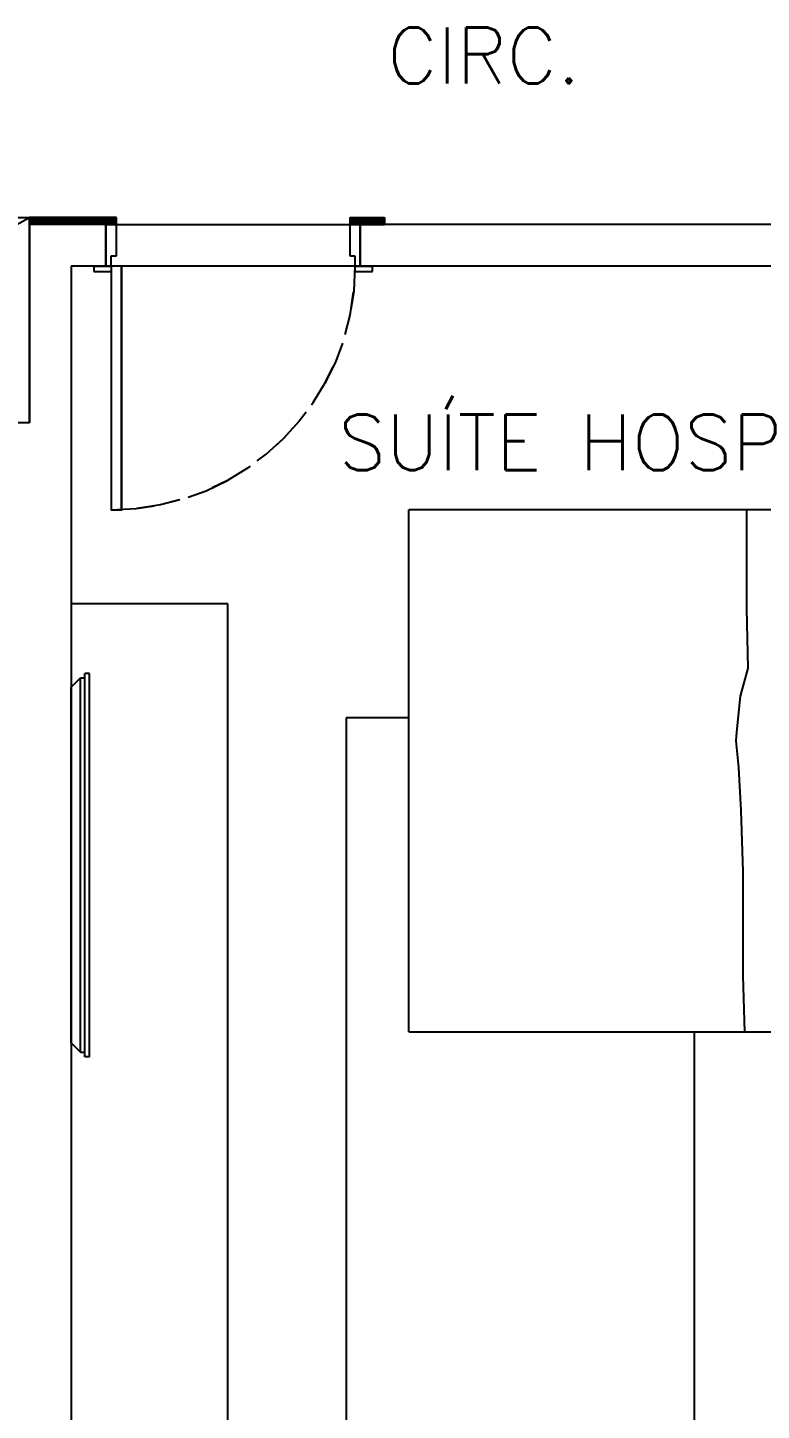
# Model space of a CAD drawing. Header units: millimetres. Extents: x 188.6 to 263.2, y 40.1 to 120.1.
# Drawn here: x 253.829 to 255.936, y 50.55 to 54.522 of the extents above; entities that cross this region are included whole.
import ezdxf

# ---------------------------------------------------------------- set-up
doc = ezdxf.new("R2010")
doc.units = ezdxf.units.MM
doc.linetypes.add('_XREF TL$0$XREF_305_306$0$XREF-TIPO$0$HIDDEN2', pattern=[0.1875, 0.125, -0.0625])
doc.linetypes.add('XREF_305_306$0$XREF-TIPO$0$HIDDEN2', pattern=[0.1875, 0.125, -0.0625])
for name, color, linetype in [('_XREF TL$0$XREF_305_306$0$XREF-TIPO$0$E-MC-ESQUADRIAS', 8, 'Continuous'), ('ARQ', 8, 'Continuous'), ('ARQ-BASE', 8, 'Continuous'), ('XREF_305_306$0$XREF-TIPO$0$E-MC-ESQUADRIAS', 2, 'Continuous')]:
    doc.layers.add(name, color=color, linetype=linetype)
doc.styles.add('60-75', font='romans.shx', dxfattribs={"height": 0.12})

# ---------------------------------------------------------------- blocks, each defined once
blk = doc.blocks.new('_XREF TL$0$XREF_305_306$0$XREF-TIPO$0$PORTA 70')
at = {"layer": '_XREF TL$0$XREF_305_306$0$XREF-TIPO$0$E-MC-ESQUADRIAS'}
for p, q in [((36.2665, 23.8835), (36.2815, 23.8835)), ((36.2665, 23.8335), (36.2665, 23.8835)), ((36.2815, 23.8335), (36.2815, 23.8835)), ((36.2815, 23.8485), (36.2815, 23.8335)), ((36.4015, 23.8485), (36.2815, 23.8485)), ((36.4015, 23.8685), (36.4165, 23.8685)), ((36.4015, 23.8685), (36.4015, 23.8185)), ((36.4015, 23.8185), (36.4015, 23.8485)), ((36.4165, 23.8685), (36.4165, 23.8185)), ((36.2815, 23.8335), (36.2665, 23.8335)), ((36.3115, 23.8335), (36.2815, 23.8335)), ((36.3115, 23.8185), (36.3115, 23.8335)), ((36.4015, 23.8185), (36.3115, 23.8185)), ((36.4165, 23.8185), (36.4015, 23.8185)), ((36.2665, 23.0835), (36.2665, 23.1335)), ((36.2815, 23.1335), (36.3115, 23.1335)), ((36.2815, 23.0835), (36.2815, 23.1335)), ((36.3115, 23.1485), (36.4015, 23.1485)), ((36.3115, 23.1335), (36.3115, 23.1485)), ((36.4015, 23.1485), (36.4165, 23.1485)), ((36.4015, 23.1185), (36.4015, 23.1485)), ((36.4015, 23.1485), (36.4015, 23.0985)), ((36.4165, 23.1485), (36.4165, 23.0985)), ((36.2815, 23.0835), (36.2665, 23.0835)), ((36.2815, 23.1185), (36.4015, 23.1185)), ((36.4165, 23.0985), (36.4015, 23.0985))]:
    blk.add_line(p, q, dxfattribs=at)
blk.add_lwpolyline([(36.2815, 23.1635), (36.2815, 23.1335), (35.5815, 23.1335), (35.5815, 23.1635)], close=True, dxfattribs=at)
at = {"layer": '_XREF TL$0$XREF_305_306$0$XREF-TIPO$0$E-MC-ESQUADRIAS', "color": 8, "linetype": '_XREF TL$0$XREF_305_306$0$XREF-TIPO$0$HIDDEN2'}
blk.add_arc((36.2815, 23.1335), 0.7, 90, 180, dxfattribs=at)
blk = doc.blocks.new('arq-3pav')
at = {"layer": 'ARQ'}
for p, q in [((46.7153, 13.72), (48.8253, 13.72)), ((47.7603, 13.13), (48.8253, 13.72)), ((49.0753, 13.72), (48.8253, 13.72)), ((48.8253, 13.72), (48.8253, 13.72)), ((48.8253, 13.72), (48.8253, 13.13)), ((49.0753, 13.715), (48.8253, 13.715)), ((48.8253, 13.715), (48.8253, 13.715)), ((49.0753, 13.71), (48.8253, 13.71)), ((48.8253, 13.71), (48.8253, 13.71)), ((49.0753, 13.705), (48.8253, 13.705)), ((48.8253, 13.705), (48.8253, 13.705)), ((49.7453, 13.72), (49.8453, 13.72)), ((49.7453, 13.715), (49.8453, 13.715)), ((49.7453, 13.71), (49.8453, 13.71)), ((49.7453, 13.705), (49.8453, 13.705)), ((48.8253, 13.13), (48.8253, 13.7)), ((49.0453, 13.7), (48.8253, 13.7)), ((49.0453, 13.7), (48.8253, 13.7)), ((49.0753, 13.7), (48.8253, 13.7)), ((48.8253, 13.7), (48.8253, 13.7)), ((49.0453, 13.58), (49.0453, 13.7)), ((49.0453, 13.58), (49.0453, 13.7)), ((49.0453, 13.58), (49.0453, 13.7)), ((49.0753, 13.61), (49.0753, 13.7)), ((49.7453, 13.7), (49.7453, 13.61)), ((49.7453, 13.7), (49.8453, 13.7)), ((51.8953, 13.7), (49.7753, 13.7)), ((49.7753, 13.58), (49.7753, 13.7)), ((49.7753, 13.58), (49.7753, 13.7)), ((49.7753, 13.7), (49.7753, 13.58)), ((49.0603, 13.61), (49.0753, 13.61)), ((49.0603, 13.58), (49.0603, 13.61)), ((49.7453, 13.61), (49.7603, 13.61)), ((49.7603, 13.61), (49.7603, 13.58)), ((48.9453, 13.58), (48.9453, 11.76)), ((49.0453, 13.58), (48.9453, 13.58)), ((49.0103, 13.58), (49.0603, 13.58)), ((49.0103, 13.58), (49.0103, 13.565)), ((49.0103, 13.565), (49.0603, 13.565)), ((49.0903, 13.58), (49.0603, 13.58)), ((49.0603, 13.58), (49.0603, 12.88)), ((49.0903, 12.88), (49.0903, 13.58)), ((49.7603, 13.58), (49.8103, 13.58)), ((49.7603, 13.58), (49.7603, 13.565)), ((49.7753, 13.58), (49.7603, 13.58)), ((49.7603, 13.565), (49.8103, 13.565)), ((51.8953, 13.58), (49.7753, 13.58)), ((49.8103, 13.565), (49.8103, 13.58)), ((48.8253, 13.13), (46.6953, 13.13)), ((48.8253, 13.13), (46.7153, 13.13)), ((49.0603, 12.88), (49.0903, 12.88)), ((49.9153, 11.38), (49.9153, 12.88)), ((51.8153, 12.88), (49.9153, 12.88)), ((50.8854, 12.774), (50.8854, 12.88)), ((50.8854, 12.6792), (50.8854, 12.774)), ((50.8854, 12.5965), (50.8854, 12.6792)), ((49.3953, 12.6101), (48.9453, 12.6101)), ((48.9453, 12.6101), (48.9453, 9.9101)), ((49.3953, 9.9101), (49.3953, 12.6101)), ((50.8894, 12.425), (50.8854, 12.5965)), ((48.9453, 12.3706), (48.9717, 12.3969)), ((48.9717, 11.322), (48.9717, 12.3969)), ((48.9717, 12.3969), (48.9849, 12.3969)), ((48.9849, 11.3088), (48.9849, 12.4101)), ((48.998, 12.4101), (48.9849, 12.4101)), ((48.998, 11.3088), (48.998, 12.4101)), ((50.8672, 12.3443), (50.8894, 12.425)), ((48.9453, 11.3483), (48.9453, 12.3706)), ((50.8571, 12.2414), (50.8672, 12.3443)), ((49.9153, 12.2826), (49.735, 12.2826)), ((49.735, 12.2826), (49.735, 8.2826)), ((50.8553, 12.2162), (50.8571, 12.2414)), ((50.8632, 12.1393), (50.8553, 12.2162)), ((50.8692, 12.0162), (50.8632, 12.1393)), ((50.8753, 11.8407), (50.8692, 12.0162)), ((50.8753, 11.5414), (50.8753, 11.8407)), ((48.9453, 11.76), (48.9453, 8.0601)), ((50.8801, 11.38), (50.8753, 11.5414)), ((49.9153, 11.38), (51.8153, 11.38)), ((50.735, 8.2826), (50.735, 11.38)), ((48.9453, 11.3483), (48.9717, 11.322)), ((48.9717, 11.322), (48.9849, 11.322)), ((48.998, 11.3088), (48.9849, 11.3088))]:
    blk.add_line(p, q, dxfattribs=at)
at = {"layer": 'ARQ', "linetype": 'Continuous'}
for p, q in [((48.8253, 13.7), (48.8253, 13.72)), ((49.0753, 13.7), (49.0753, 13.72)), ((49.7453, 13.72), (49.7453, 13.7)), ((49.8453, 13.72), (49.8453, 13.7))]:
    blk.add_line(p, q, dxfattribs=at)
at = {"layer": 'ARQ'}
blk.add_lwpolyline([(49.0453, 13.7), (49.7753, 13.7), (49.7753, 13.58), (49.0453, 13.58)], close=True, dxfattribs=at)
at = {"layer": 'ARQ', "linetype": '_XREF TL$0$XREF_305_306$0$XREF-TIPO$0$HIDDEN2'}
blk.add_arc((49.0603, 13.58), 0.7, 270, 0, dxfattribs=at)
at = {"layer": 'ARQ', "xscale": -1, "rotation": 270}
blk.add_blockref('_XREF TL$0$XREF_305_306$0$XREF-TIPO$0$PORTA 70', (25.9268, -22.7015), dxfattribs=at)
blk = doc.blocks.new('XREF_305_306$0$XREF-TIPO$0$PORTA 70')
at = {"layer": 'ARQ-BASE'}
for p, q in [((36.2665, 23.8835), (36.2815, 23.8835)), ((36.2665, 23.8335), (36.2665, 23.8835)), ((36.2815, 23.8335), (36.2815, 23.8835)), ((36.2815, 23.8485), (36.2815, 23.8335)), ((36.4015, 23.8485), (36.2815, 23.8485)), ((36.4015, 23.8685), (36.4165, 23.8685)), ((36.4015, 23.8685), (36.4015, 23.8185)), ((36.4015, 23.8185), (36.4015, 23.8485)), ((36.4165, 23.8685), (36.4165, 23.8185)), ((36.2815, 23.8335), (36.2665, 23.8335)), ((36.3115, 23.8335), (36.2815, 23.8335)), ((36.3115, 23.8185), (36.3115, 23.8335)), ((36.4015, 23.8185), (36.3115, 23.8185)), ((36.4165, 23.8185), (36.4015, 23.8185)), ((36.2665, 23.0835), (36.2665, 23.1335)), ((36.2815, 23.1335), (36.3115, 23.1335)), ((36.2815, 23.0835), (36.2815, 23.1335)), ((36.3115, 23.1485), (36.4015, 23.1485)), ((36.3115, 23.1335), (36.3115, 23.1485)), ((36.4015, 23.1485), (36.4165, 23.1485)), ((36.4015, 23.1185), (36.4015, 23.1485)), ((36.4015, 23.1485), (36.4015, 23.0985)), ((36.4165, 23.1485), (36.4165, 23.0985)), ((36.2815, 23.0835), (36.2665, 23.0835)), ((36.2815, 23.1185), (36.4015, 23.1185)), ((36.4165, 23.0985), (36.4015, 23.0985))]:
    blk.add_line(p, q, dxfattribs=at)
blk.add_lwpolyline([(36.2815, 23.1635), (36.2815, 23.1335), (35.5815, 23.1335), (35.5815, 23.1635)], close=True, dxfattribs=at)
at = {"layer": 'ARQ-BASE', "linetype": 'XREF_305_306$0$XREF-TIPO$0$HIDDEN2'}
blk.add_arc((36.2815, 23.1335), 0.7, 90, 180, dxfattribs=at)

msp = doc.modelspace()

# ---------------------------------------------------------------- block references
msp.add_blockref('arq-3pav', (205.0084, 40.2568))

# ---------------------------------------------------------------- next in the draw order: block references
at = {"layer": 'XREF_305_306$0$XREF-TIPO$0$E-MC-ESQUADRIAS', "color": 8, "xscale": -1, "rotation": 270}
msp.add_blockref('XREF_305_306$0$XREF-TIPO$0$PORTA 70', (230.9353, 17.5553), dxfattribs=at)

# ---------------------------------------------------------------- next in the draw order: texts
at = {"layer": 'ARQ-BASE', "color": 8, "style": '60-75'}
for s, p in [('CIRC.', (254.8618, 54.362)), ('SUÍTE HOSP', (254.7208, 53.2505))]:
    msp.add_text(s, height=0.16, dxfattribs=at).set_placement(p)

doc.saveas('drawing.dxf')
